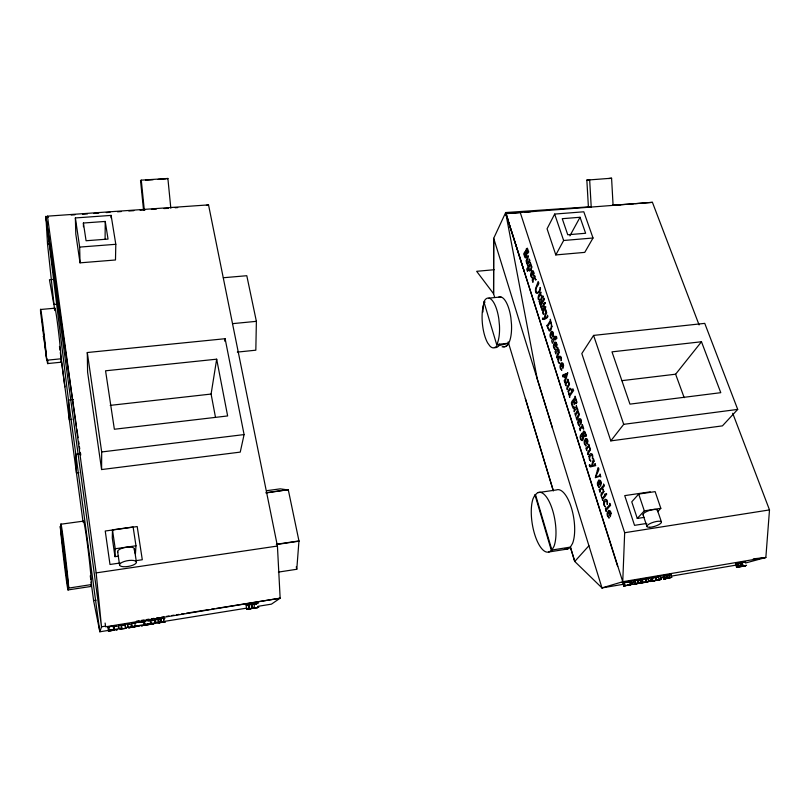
<?xml version="1.0" encoding="UTF-8"?>
<svg xmlns="http://www.w3.org/2000/svg" width="810" height="810" viewBox="0 0 810 810"><rect width="100%" height="100%" fill="white"/><g stroke="black" fill="none" stroke-linecap="round" stroke-linejoin="round"><path stroke-width="1.21" d="M588.749 206.864L505.673 212.544L493.685 238.332L493.574 293.736L494.667 297.341M101.594 469.557L101.685 451.96L87.298 352.522L225.119 338.712L244.094 434.585L240.246 452.112L101.594 469.557L87.591 372.104L87.298 352.522M105.097 238.828L105.229 221.444L83.4 223.023L83.46 226.76M111.081 217.87L111.122 215.399L75.37 217.941L75.796 234.049L80.028 262.845L115.486 259.98L115.8 244.296L111.122 215.399M223.368 277.739L246.797 275.714L256.375 321.337L255.828 350.193L237.34 352.097M134.875 549.97L135.442 553.686L135.979 545.788L133.113 526.976L112.489 529.851L112.286 537.962L114.98 556.662L118.594 556.136M114.98 556.662L115.222 548.765L112.489 529.851M622.1 582.36L622.748 581.722L624.672 532.717L520.243 212.524L505.825 213.648L505.612 212.838M278.407 572.093L296.784 569.268L298.961 540.938L288.259 489.665L266.105 492.672M732.716 413.282L769.5 509.915L765.855 557.482L745.473 563.031M108.935 627.436L107.993 627.72L108.672 627.608L108.965 629.937M108.439 631.203L113.359 630.21L108.763 630.534L113.673 629.522L113.208 625.958L113.866 625.857L114.18 629.664L109.775 630.281L114.483 630.008L108.439 631.203L108.044 627.436M215.46 417.17L211.096 394.055L216.675 359.184L105.563 370.798L114.362 429.249L227.64 415.945L216.675 359.184M224.714 341.142L225.119 338.712M266.024 492.966L288.259 489.665M113.866 625.857L112.003 626.211M496.651 344.493L483.945 301.938L484.674 300.389A25.08 8.849 84.3 0 1 498.839 319.018L499.476 325.65A25.08 8.849 84.3 0 1 497.613 342.62L496.651 344.493L508.569 343.207L507.769 344.716A25.728 11.654 71.1 0 1 502.119 346.832M158.254 622.293L157.332 622.556L159.206 622.849L162.253 621.705L161.261 621.867L160.795 618.405L163.428 617.919C166.09 623.092 158.537 623.123 155.247 622.839L154.781 619.366L157.788 618.83L158.203 622.343L144.95 624.439C139.765 618.273 158.375 619.437 146.327 620.865M511.363 230.961L505.673 212.544M125.185 628.449L120.224 629.208L118.959 628.681C117.004 625.361 119.86 623.963 120.943 624.783M151.106 623.447C146.478 623.791 143.643 626.019 151.106 624.075L150.64 619.974M118.959 628.681L118.533 625.117M534.985 494.859L533.071 498.646A30.243 11.198 80.7 0 0 535.521 536.878A30.243 11.198 80.7 0 0 551.286 550.243L534.985 494.859L535.582 494.667A30.233 11.208 80.7 0 1 551.701 507.505A30.233 11.208 80.7 0 1 553.959 546.416L551.904 550.051L535.531 494.778M554.658 214.073L547.064 228.795L555.812 254.927L584.759 252.376L593.021 237.998L583.808 211.795L554.658 214.073L563.638 240.489L555.812 254.927M497.492 344.402L496.733 345.88A25.07 8.869 84.3 0 1 489.939 346.093L487.66 342.934A25.07 8.869 84.3 0 1 483.864 303.791L484.775 301.857L483.945 301.938M494.394 347.47A25.059 8.9 84.3 0 0 498.818 345.647L499.588 344.169M125.682 628.327L120.741 628.894L121.885 628.155L113.522 629.583M138.986 622.515L139.695 622.07L131.746 623.001L132.162 626.555L140.171 625.644L131.625 627.456L133.093 626.393L125.53 627.568L125.034 624.125L127.474 623.68L126.775 623.862M569.896 235.842L580.041 217.272L562.251 218.69L567.749 234.758L585.63 233.27L580.041 217.272M127.899 627.223L127.474 623.68L127.899 627.223L125.236 628.347M131.746 623.001L132.637 622.91L131.169 623.994L131.625 627.456M133.265 623.508L135.574 622.434M593.578 335.411L581.813 353.555L610.811 440.883L722.429 425.868L737.707 409.404L704.751 323.372L593.578 335.411L623.71 424.329L610.811 440.883M143.805 621.969L145.365 620.865L144.443 621.017M151.106 624.075L144.271 625.421L145.83 624.348L144.899 624.5L144.484 620.956M157.788 618.83C155.419 619.64 161.403 619.326 161.777 618.232L160.795 618.405M155.247 622.839L154.831 619.296M163.428 617.919L158.193 619.67M621.948 380.649L675.621 374.2L701.48 341.759L720.779 392.678L629.957 404.129L611.985 351.854L701.48 341.759M161.261 621.867L160.846 618.334M657.619 511.697L660.828 508.326L655.128 491.63L638.695 494.07L631.76 501.835L637.278 518.44L644.274 517.357M588.921 545.748L574.746 561.462L601.982 587.918L624.277 584.131M637.278 518.44L644.325 510.847L660.828 508.326M631.456 580.942C628.509 580.324 629.815 586.096 632.134 584.071L631.456 580.942L627.213 581.702M108.54 630.383L99.843 631.78L68.465 400.039L45.947 217.333L47.446 216.159L208.535 204.879L277.425 546.041L280.149 598.195L271.441 604.149L257.762 606.356M246.088 604.898C249.409 606.69 255.555 599.785 254.087 607.814L249.51 609.15L246.635 609.029L246.088 604.898L248.65 604.493C248.032 609.292 248.457 609.687 252.69 608.047L252.072 603.976L251.221 604.118L251.839 608.188L252.69 608.047M248.65 604.493L247.799 604.706L252.072 603.976M251.221 604.118L253.52 603.713M246.635 609.029L249.267 608.563M251.839 608.188L254.137 607.773M138.267 622.505L136.404 622.323M113.906 626.606L112.843 626.495M505.794 213.405L537.283 379.11L552.552 428.318M735.703 563.77C737.272 561.907 738.457 567.324 736.563 567.395L735.703 563.77L745.696 561.735L741.94 562.423L742.8 566.068L746.557 565.37L744.036 565.927L745.119 565.785M109.472 626.687L109.907 626.808M663.117 576.092C665.03 573.743 666.245 579.14 663.805 579.17L663.117 576.092L670.994 574.249L671.692 577.338L663.805 579.17M737.525 567.162L739.216 566.595L738.356 562.95L736.087 563.355L737.454 566.919M664.119 575.414C662.458 580.588 669.779 578.644 666.488 575.009L663.856 575.485L664.544 578.593L665.131 578.492M737.019 563.325L738.356 562.95M141.274 180.154L140.535 180.529L143.562 210.256L144.302 210.033L141.274 180.154L167.883 178.463L170.819 208.17M664.818 575.495L666.488 575.009M743.023 566.251L744.248 565.937M736.948 567L739.216 566.595M167.012 178.848L167.883 178.463M650.622 577.894L645.681 578.532L646.866 581.6L646.107 581.732L645.418 578.613L646.188 578.482L642.077 579.626M125.55 628.246L126.411 627.477L125.489 627.628L125.074 624.064M658.358 576.558L655.31 577.165L655.989 580.264L654.115 580.79L659.046 579.656L658.358 576.558L655.543 577.095L657.163 576.639L660.778 575.981L661.466 579.079L656.232 580.193L655.594 576.892L656.353 576.76L651.655 578.026L652.344 581.114L658.824 579.879L656.08 580.456M745.038 565.836L740.401 566.706L745.696 565.522L742.902 566.139L744.238 565.937M149.84 620.875L150.64 620.622L150.67 623.214M627.74 581.975L625.806 582.096L630.099 581.256L630.858 584.445M624.54 582.481L622.981 582.896L623.649 586.015C627.062 586.531 622.667 582.025 625.148 582.512M650.106 581.479L651.513 581.205L650.106 581.499M622.981 582.896L626.778 582.208M630.484 584.506L632.134 584.071M125.105 624.773L121.095 625.502M601.769 587.331L601.982 587.918L622.748 581.722L765.855 557.482L753.28 558.86M635.293 583.787L634.473 584.071L637.865 583.534M109.826 626.586L108.257 626.97L109.401 627.001M623.649 586.015L625.219 585.6M638.138 583.058L635.607 583.595L634.888 580.395L637.45 579.93C643.008 584.486 625.715 585.073 637.257 583.666M635.03 580.821L633.795 580.962L637.45 579.93M639.009 583.22L641.53 582.501L640.781 582.633L640.092 579.514L642.269 579.12L642.958 582.238L638.594 583.322M637.915 580.223L642.269 579.12M655.31 577.165L653.437 577.702L655.391 577.368M640.781 582.633L642.958 582.238M671.692 577.338L669.354 577.773L670.164 577.631L669.414 577.803L668.665 574.675L670.994 574.249M644.517 582.37L644.021 582.512L650.471 581.104L642.219 582.846L651.534 580.871L646.107 581.732M640.396 579.514L640.092 579.514M652.344 581.114L657.042 579.869M656.9 577.135L658.135 576.791L656.697 577.125M664.544 578.593L667.177 578.107M639.242 579.909L638.331 580.112M740.259 562.646L740.958 562.525L741.818 566.17L741.12 566.291L740.259 562.646L742.274 562.282M741.12 566.291L743.135 565.927L742.112 562.332M627.396 581.712C625.654 582.198 631.152 581.256 627.902 582.005M125.226 624.844L121.328 625.583M649.893 578.107L647.19 578.735M628.074 584.84C631.84 584.698 629.198 584.861 625.928 585.63M498.818 345.647L508.569 343.207M256.284 603.855L256.932 603.582L254.846 603.825L257.135 603.227L253.793 603.804L258.218 603.065L256.385 603.885M637.48 580.324L638.3 580.163M668.716 574.715L669.465 574.533L668.665 574.675M638.158 583.433L638.979 583.271M665 578.866L666.022 578.624M108.884 626.717L113.208 625.958M737.829 563.264L740.958 562.525M206.408 205.375L208.535 204.879M637.024 580.436L637.764 580.294M736.563 567.395L742.588 566.038M738.69 566.889L740.684 566.433M737.546 567.152L738.396 566.96M658.803 576.75L658.246 576.892L658.813 576.821M637.703 583.534L638.442 583.403M741.201 566.312L741.818 566.17M667.916 575.201C666.205 575.637 669.89 574.887 668.199 575.14M647.068 578.715L649.853 577.945L643.342 579.413L646.188 578.897M627.892 584.83L630.777 584.385L624.966 585.721L625.816 585.62M640.123 579.909C638.138 580.375 641.125 579.727 639.87 580.041M626.697 582.258L625.259 582.522M646.046 578.968L642.441 579.596M135.28 623.325L135.969 623.204M741.585 562.747L739.54 563.082L741.423 562.798M635.556 580.729L632.792 581.185L635.647 580.264L634.888 580.395M663.856 575.485L664.443 575.383M660.778 575.981L655.857 576.811L656.546 579.919L661.466 579.079M651.655 578.026L655.857 577.317M631.699 582.866L634.179 582.451M650.278 579.707L652.759 579.292M660.18 578.026L663.896 577.388M671.328 576.133L736.958 564.965M656.232 580.193L659.046 579.656M118.503 625.178L119.434 625.026L119.536 625.725M146.59 624.621L149.587 623.983L146.63 624.561M154.781 619.366L155.895 619.356M139.634 625.381L144.605 624.571M159.529 622.171L246.564 608.158M159.206 622.849L158.76 619.397M548.643 552.025L567.587 549.008M105.33 626.171L101.584 626.768L99.843 631.78L93.595 600.564L91.105 582.056M136.546 621.169L139.036 620.774M141.537 620.369L144.038 619.974M146.529 619.569L149.03 619.174M151.531 618.769L154.022 618.374M156.522 617.979L159.023 617.574M161.514 617.179L164.015 616.774M166.516 616.38L169.006 615.975M171.507 615.58L174.008 615.175M176.499 614.78L179 614.375M181.501 613.98L183.992 613.575M186.492 613.18L208.97 609.586M211.471 609.181L213.961 608.786M216.462 608.381L280.149 598.195L105.654 626.808L105.108 623.052M148.564 620.713L149.121 620.511L148.098 620.835M624.672 532.717L769.5 509.915M551.347 550.132L570.392 547.104L574.746 561.462L570.392 547.104M646.815 523.432L634.544 525.346L624.723 495.629L650.278 491.832M93.595 600.564L96.076 600.18M68.07 589.923L91.328 586.41M60.953 526.429L68.718 587.969L68.435 584.172A33.19 0.709 83.3 0 0 63.626 541.495A33.19 0.709 83.3 0 0 60.942 526.308L60.284 526.52L60.608 530.52A33.19 0.689 83.3 0 0 65.347 572.387A33.19 0.689 83.3 0 0 68.05 588.192L91.439 584.557M276.453 544.259L298.961 540.938M276.372 544.533L298.87 541.202M54.533 309.491L47.527 244.134L45.886 216.29L101.574 627.406L96.167 572.893L277.425 546.041M119.931 563.021L109.988 564.479L105.239 531.016L137.204 526.561L142.297 559.74L136.08 560.652M538.124 492.591L556.419 489.949A30.102 11.573 80.6 0 1 571.516 508.204A30.102 11.573 80.6 0 1 572.528 543.48L570.331 547.216A30.102 11.573 80.6 0 1 564.499 548.765M115.222 548.765L135.979 545.788M266.642 490.688L280.219 488.855L288.168 489.959M60.882 524.212L83.288 521.154A33.028 1.255 83.2 0 1 87.126 542.143A33.028 1.255 83.2 0 1 91.277 580.75L91.449 584.668A33.028 1.255 83.2 0 1 90.943 585.913M623.71 424.329L737.707 409.404M586.845 180.103L589.65 179.759L591.219 207.066L588.424 207.279L586.845 180.103L611.58 178.22L613.089 205.375M608.685 178.565L611.58 178.22M101.685 451.96L244.094 434.585M71.817 419.367L69.285 419.661L68.465 400.039L73.487 399.482M110.201 405.375L211.096 394.055M47.81 363.558L61.165 362.202M46.707 360.237L46.565 358.233A27.439 0.678 83.5 0 0 44.722 339.795L43.892 332.535A27.439 0.678 83.5 0 0 40.571 311.85L46.707 360.237L61.125 358.779M489.007 298.12L500.884 296.966M232.591 323.646L256.375 321.337M43.082 336.727L43.679 336.666M40.642 309.481L55.009 308.195M494.14 269.73L476.655 271.309L493.574 293.736L493.705 238.332L601.982 587.918M57.621 304.155L53.835 304.489L49.45 279.744L54.483 279.328M563.638 240.489L593.021 237.998M617.665 566.413L505.916 213.637L652.425 202.338L699.081 324.901M524.779 212.19L530.479 211.744M613.646 205.335L620.166 204.829M635.293 203.664L652.425 202.338M75.37 217.941L79.674 247.09L115.8 244.296M47.527 244.134L50.028 243.942M71.209 215.045L74.976 214.782M82.488 214.255L87.5 213.901M93.757 213.465L98.769 213.111M106.292 212.584L110.049 212.321M117.561 211.795L121.318 211.531M128.841 211.005L133.852 210.651M140.11 210.215L145.122 209.861M151.389 209.425L156.391 209.071M163.914 208.545L168.409 208.342M175.183 207.755L177.694 207.583M45.947 217.333L48.529 217.1M612.674 205.224L634.068 203.766M145.587 180.215L153.151 179.729M158.193 179.405L165.756 178.929M78.975 472.757L76.464 472.898L75.796 454.248L80.818 453.975M108.55 627.355L108.986 630.848M484.836 302.039L483.803 303.841A25.728 11.654 71.1 0 0 482.973 311.961M675.621 374.2L684.187 397.68M505.865 213.648L507.971 219.601M657.426 510.209L661.426 521.954M638.695 494.07L644.325 510.847M643.049 514.816L646.977 526.561M505.582 212.746L622.748 581.722M511.434 230.82L524.141 271.208M525.336 398.469L553.372 490.941L508.174 341.891M740.482 562.585L741.342 566.231M738.183 563.001L739.054 566.635M736.31 563.294L737.171 566.949M735.956 563.73L736.806 567.354M671.024 575.333L671.49 577.398M668.928 574.594L669.627 577.692M666.265 575.07L666.974 578.168M663.4 576.042L663.856 578.097M651.858 577.976L652.536 581.064M648.111 578.127L648.8 581.236M642.077 579.17L642.765 582.289M641.965 580.719L642.421 582.785M640.356 579.444L641.034 582.562M637.257 579.99L637.713 582.076M635.141 580.324L635.82 583.453M630.929 581.033L631.608 584.162M630.717 581.104L631.395 584.233M624.135 582.552L624.814 585.671M623.71 582.744L624.388 585.863M623.518 582.805L624.186 585.924M296.278 566.808L296.784 569.268M105.229 221.444L108.034 239.082L86.073 240.752L83.4 223.023M46.686 358.202L47.243 361.716A27.429 0.689 83.5 0 0 47.77 361.726L47.658 360.136M249.156 604.938L249.784 608.978M134.45 549.16L136.444 562.373A8.576 2.896 -9.9 0 1 123.454 566.716A8.576 2.896 -9.9 0 1 124.072 561.543A8.576 2.896 -9.9 0 1 136.444 562.373M117.612 551.478L119.536 564.752M46.018 217.272L76.474 426.425M76.839 428.935L78.114 437.694M78.661 441.46L79.026 443.961M79.39 446.462L79.755 448.973M80.301 452.729L80.666 455.23M54.776 310.564A27.348 0.962 83.5 0 1 58.472 331.158L59.302 338.388A27.348 0.962 83.5 0 1 61.013 356.775L64.891 386.876M47.446 216.159L96.167 572.893M155.5 619.245L155.965 622.718M150.103 620.278L150.67 624.146M143.836 621.918L144.271 625.421M59.464 346.417L59.96 350.133M60.294 352.603L83.066 522.126M90.274 575.819L90.771 579.555M134.784 622.505L135.24 625.998M131.2 623.943L131.645 627.416M121.439 624.652L121.864 628.196M121.095 625.948L121.389 628.276M113.876 627.325L114.18 629.664M60.284 526.52L68.04 588.08M79.674 247.09L80.028 262.845M61.206 360.369A27.348 0.962 83.5 0 1 60.912 362.202M46.524 357.099A27.429 0.689 83.5 0 1 45.988 353.271M45.846 352.147A27.429 0.689 83.5 0 1 43.598 333.568M43.345 331.27A27.429 0.689 83.5 0 1 42.981 327.878M42.474 322.977A27.429 0.689 83.5 0 1 42.252 320.628M117.835 552.228A8.535 2.956 -9.7 0 1 126.32 547.266A8.535 2.956 -9.7 0 1 134.075 549.98M498.535 297.28A25.009 9.052 84.4 0 1 510.877 317.783L511.505 324.405A25.009 9.052 84.4 0 1 509.551 341.334L507.789 344.685A25.009 9.052 84.4 0 1 503.283 346.508M643.525 515.261A7.553 2.207 -17.3 0 1 649.367 510.462A7.553 2.207 -17.3 0 1 657.396 510.816M525.943 250.634L525.599 257.003L524.546 255.19A2.45 0.931 85.6 0 1 524.526 253.662L524.758 251.829L523.776 253.874L524.272 255.312A4.111 1.569 85.7 0 0 524.829 257.226C527.573 262.167 526.642 238.17 527.543 253.621L528.738 251.971L527.381 248.255L526.368 248.71L525.943 250.634M533.871 273.274L533.284 276.23L531.947 272.221L531.127 275.44L532.342 278.103L530.985 276.635A2.936 1.134 85.3 0 1 530.692 273.972L531.735 270.864L532.939 270.672A2.855 1.104 85.3 0 1 533.78 272.535L533.871 273.274M578.36 422.628L579.727 426.242L578.178 424.339A3.088 1.266 82.3 0 1 577.874 421.534L579.099 418.659L580.497 418.821A3.007 1.235 82.3 0 1 581.448 420.977L580.831 424.612L579.342 420.106L578.36 422.628M584.709 442.462L586.096 446.148L584.516 444.184A3.119 1.286 81.8 0 1 584.212 441.349L585.468 438.514L586.896 438.726A3.037 1.255 81.8 0 1 587.857 440.923L587.22 444.548L585.701 439.972L584.709 442.462M553.433 334.216L552.795 337.132L551.397 332.92L550.516 336.079L551.792 338.914L550.354 337.264A2.997 1.185 84.1 0 1 550.061 334.54L551.175 331.523L552.46 331.482A2.916 1.154 84.1 0 1 553.341 333.457L553.433 334.216M557.948 359.306L558.272 362.04L559.73 363.639C556.632 362.293 560.206 353.504 561.188 359.377C560.176 363.842 563.051 356.957 559.983 356.106L558.677 356.825L557.948 359.306M556.885 344.949L556.237 347.854L554.83 343.612L553.929 346.761L555.215 349.616L553.767 347.946A3.007 1.195 83.9 0 1 553.473 345.212L554.597 342.215L555.903 342.184A2.926 1.164 83.9 0 1 556.794 344.189L556.885 344.949M597.972 483.955L599.4 487.762L597.77 485.666A3.169 1.316 80.9 0 1 597.456 482.79L598.772 480.036L600.25 480.36A3.088 1.286 80.9 0 1 601.253 482.638L600.574 486.233L599.015 481.525L597.972 483.955M563.547 365.695L562.879 368.591L561.452 364.277L560.53 367.396L561.836 370.322L560.368 368.58A3.027 1.215 83.5 0 1 560.064 365.826L561.219 362.86L562.545 362.89A2.946 1.185 83.5 0 1 563.456 364.925L563.547 365.695M607.672 514.279L609.13 518.177L607.46 515.98A3.22 1.347 80.2 0 1 607.146 513.084L608.502 510.381L610.021 510.786A3.129 1.316 80.2 0 1 611.044 513.125L610.345 516.709L608.745 511.89L607.672 514.279M568.63 392.334L568.63 392.82A1.549 0.628 82.9 0 0 568.954 394.106L569.653 394.743L571.566 391.929C572.133 388.162 568.347 389.185 568.63 392.334M583.17 428.642C584.861 431.325 581.681 421.949 582.329 425.392L580.203 428.176L579.504 428.085L580.355 430.738L580.314 429.624C580.689 427.964 583.483 426.04 583.17 428.642M589.022 456.475L589.356 459.321L590.946 461.204C587.25 459.209 592.211 450.724 592.485 457.569C591.897 461.589 594.368 453.347 590.753 453.519L589.427 454.774L589.022 456.475M605.9 494.019C606.427 497.067 607.206 491.913 605.9 494.019M543.115 296.288C542.7 299.295 541.991 294.425 543.115 296.288M545.231 302.859C544.806 305.856 544.097 300.976 545.231 302.859M585.144 433.552C583.008 441.622 582.289 427.71 585.144 433.552M603.602 502.099L603.946 504.984L605.596 507.019C601.759 504.843 606.963 496.489 607.216 503.486C606.629 507.505 609.13 499.203 605.424 499.264L604.037 500.408L603.602 502.099M531.805 266.966L531.158 270.257L529.477 271.046A2.805 1.073 85.4 0 1 528.646 269.112L528.555 268.242L527.472 271.411L526.723 269.082L530.337 263.382L530.256 262.207L531.805 266.966M539.237 299.578C537.141 300.743 538.194 293.979 540.047 293.331L539.966 292.046L541.171 292.319L540.594 293.99L541.232 295.974L540.391 294.364L538.518 297.989L539.237 299.578M581.509 433.988C576.993 438.119 585.367 446.34 582.653 434.221C582.906 437.522 585.367 437.339 586.025 435.142C586.926 438.25 586.399 434.008 585.448 433.502A2.764 1.144 82 0 0 584.648 431.436L583.534 431.041L582.734 433.887L581.955 433.208L581.509 433.988M543.854 314.027C541.758 315.171 542.771 308.428 544.684 307.79L544.614 306.494L545.829 306.798L545.241 308.458L545.879 310.463L545.029 308.823L543.135 312.417L543.854 314.027M551.509 325.033L550.952 328.202L549.139 329.873L547.479 326.865L550.597 321.772L551.509 325.033M568.134 391.179L569.724 397.467L569.643 396.262L573.662 390.43L572.883 388.709L571.819 391.554L571.161 389.023L569.835 388.132L568.134 391.179M543.034 318.026L543.024 319.11L544.401 318.492L546.021 310.908C548.005 314.128 544.755 313.642 545.12 317.986L547.489 316.396L547.418 315.242C550.233 318.168 539.875 321.418 543.034 318.026M556.733 338.175C555.933 341.425 556.662 333.841 554.809 338.246L555.336 339.896L554.587 338.61L552.41 343.298L551.62 340.818L554.242 337.578L554.151 336.201C554.242 337.659 557.027 334.52 556.733 338.175M526.267 260.699L526.277 261.62A2.319 0.891 85.5 0 0 526.905 263.361L527.715 266.004L527.634 264.829L529.922 260.516L529.234 259.018L529.315 260.192C523.007 269.72 530.185 254.32 527.847 255.707L526.267 260.699M533.547 272.869L533.112 274.813L532.545 271.482L533.547 272.869M589.963 465.102L589.933 466.216L591.523 465.973L593.477 458.693L594.358 461.447L593.558 461.619L592.363 465.669L595.107 464.737L595.026 463.533L595.704 465.628L590.196 466.914L589.295 465.639L589.437 464.616L589.963 465.102M553.098 333.76L552.622 335.674L551.63 332.586L552.39 332.221L553.098 333.76M556.541 344.493L556.055 346.397L555.063 343.288L555.822 342.924L556.541 344.493M563.193 365.219L562.697 367.122L561.684 363.953L562.474 363.629L563.193 365.219M581.175 421.251L580.649 423.103L579.585 419.813L580.416 419.56L581.175 421.251M587.574 441.187L587.037 443.029L585.964 439.688L586.804 439.466L587.574 441.187M551.924 326.44L550.972 330.085L549.312 331.037L546.689 325.387L547.378 325.458L550.375 320.446L550.304 319.221L551.924 326.44M580.679 436.063C581.509 446.361 584.658 434.261 580.679 436.063M600.959 482.882L600.392 484.704L599.289 481.251L600.159 481.089L600.959 482.882M535.521 288.775C534.57 298.475 542.285 290.172 540.078 287.439L540.149 288.643C539.754 291.317 536.038 295.194 535.977 290.314C535.37 286.244 540.715 284.482 538.174 281.516L535.521 288.775M610.74 513.358L610.153 515.15L609.029 511.626L609.93 511.515L610.74 513.358M559.214 352.37L557.108 358C554.364 358.202 563.558 343.156 555.771 352.866L555.822 353.96L555.022 351.469L557.634 348.442L557.553 347.247L559.214 352.37M569.501 384.396L567.273 388.82C567.506 391.716 565.714 385.671 568.721 384.983C569.886 381.885 566.787 380.487 565.947 384.699L565.998 385.793C563.821 382.563 566.757 383.494 567.871 380.356L567.8 379.151L569.501 384.396M590.46 449.671L588.07 453.873C588.505 456.88 586.248 450.724 589.629 450.178C590.854 447.211 587.736 445.368 586.683 449.55L586.723 450.664L585.873 447.991L586.572 448.112L588.749 445.399L588.667 444.174L590.46 449.671M603.896 491.518L601.395 495.578C601.972 498.666 599.4 492.419 603.035 491.984C604.24 489.129 601.243 486.972 599.967 491.093L600.008 492.227L599.127 489.463L599.866 489.635L603.632 485.251L603.551 484.005L604.392 485.899L602.508 488.147L603.896 491.518M531.35 266.865L530.692 269.214L529.467 270.196L528.788 267.837L530.469 264.627L531.35 266.865M576.416 402.013L576.062 403.815L577.034 402.317L575.059 396.171L575.13 397.416C570.878 402.864 570.27 401.497 573.227 408.432L574.351 406.944L573.055 406.63L571.961 403.522L573.693 401.072L574.128 404.625L575.313 402.924L575.13 402.357L574.675 403.147L573.915 400.748L575.373 398.844L576.416 402.013M535.977 279.602C535.066 282.123 535.329 273.598 532.879 281.252L532.929 282.336L532.17 279.956L534.59 276.625L534.509 275.451L535.187 276.909L534.721 277.881L535.977 279.602M578.684 414.214L577.226 417.049L576.123 417.504L576.963 420.117L579.19 415.186A1.893 0.78 82.4 0 0 579.12 413.657L577.965 410.984A2.157 0.881 82.5 0 0 577.884 409.819A2.46 1.002 82.5 0 0 577.307 408.351L576.305 405.648L576.386 406.863C572.751 407.308 574.523 414.042 574.401 411.146L576.558 408.129L577.439 410.275L575.546 413.637L574.867 413.556L575.697 416.168L575.657 415.054L577.773 411.996L578.684 414.214M257.55 607.621L253.51 608.391L258.835 607.125L256.75 607.642L257.55 607.621M567.719 372.873L565.046 382.846C563.304 379.1 564.752 381.166 565.4 378.31L564.327 375.121L563.132 375.84L563.223 377.136C560.348 373.552 566.342 374.929 567.719 372.873M566.312 375.354L565.552 377.835C561.856 376.184 568.347 371.537 566.312 375.354M597.395 470.316L595.279 477.708L600.068 476.169L600.777 476.999L600.099 474.002L600.19 475.349C590.703 479.905 601.85 469.435 598.053 467.643L597.395 470.316M539.166 301.097L539.784 303.77L542.123 298.505L541.404 296.936L541.485 298.12L539.166 301.097M540.179 304.297L540.807 306.97L540.756 305.886L544.401 299.508L543.672 297.918L543.753 299.103L540.179 304.297M541.252 307.628L541.87 310.301L544.229 305.056L543.51 303.487L543.581 304.671L541.252 307.628M134.075 626.383L133.609 627.092L138.915 625.755L134.075 626.383M601.941 497.502L602.65 500.489L602.61 499.365L605.546 496.003L604.706 494.11L604.776 495.356L602.498 497.897L601.941 497.502M605.445 508.467L606.153 511.474L606.113 510.341L610.629 505.268L609.768 503.334L609.849 504.589L606.012 508.872L605.445 508.467M115.415 626.424L116.853 626.231L115.415 626.424M115.86 629.907L117.298 629.704L115.86 629.907M128.243 624.368L129.671 624.176L128.243 624.368M128.699 627.841L130.126 627.639L128.699 627.841M140.91 622.333L142.327 622.141L140.91 622.333M141.375 625.796L142.783 625.603L141.375 625.796M151.946 620.561L153.353 620.369L151.946 620.561M152.412 624.014L153.819 623.822L152.412 624.014M163.326 618.739L164.724 618.546L163.326 618.739M163.792 622.181L165.189 621.989L163.792 622.181M629.147 581.813L630.453 581.57L629.147 581.813M629.826 584.921L631.122 584.668L629.826 584.921M649.529 578.36L649.529 578.36M640.082 583.18L641.368 582.927L640.082 583.18M659.046 579.94L660.332 579.687L659.046 579.94M668.149 578.391L669.445 578.137L668.149 578.391M249.217 608.604L248.599 604.533L249.196 608.604M649.66 527.28A7.584 2.147 -17.2 0 0 661.385 522.541A7.584 2.147 -17.2 0 0 651.544 522.906A7.584 2.147 -17.2 0 0 649.66 527.28"/></g></svg>
